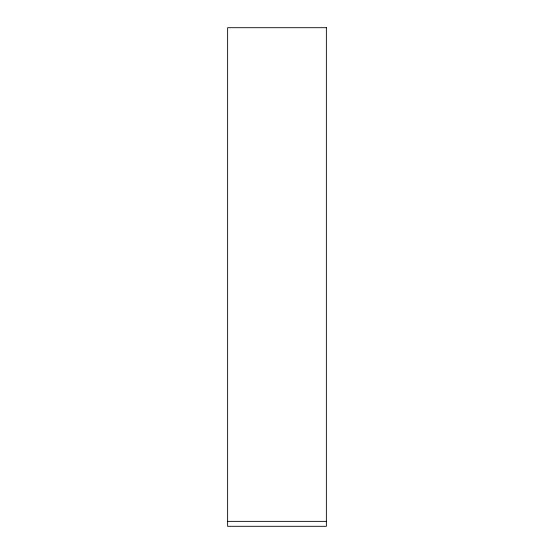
<?xml version="1.0" encoding="UTF-8"?>
<svg xmlns="http://www.w3.org/2000/svg" width="554" height="554" viewBox="0 0 554 554"><rect width="100%" height="100%" fill="white"/><g stroke="black" fill="none" stroke-linecap="round" stroke-linejoin="round"><path stroke-width="0.83" d="M227.632 521.362L326.368 521.362M326.368 27.7L227.632 27.7L227.632 526.3L326.368 526.3L326.368 27.7"/></g></svg>
